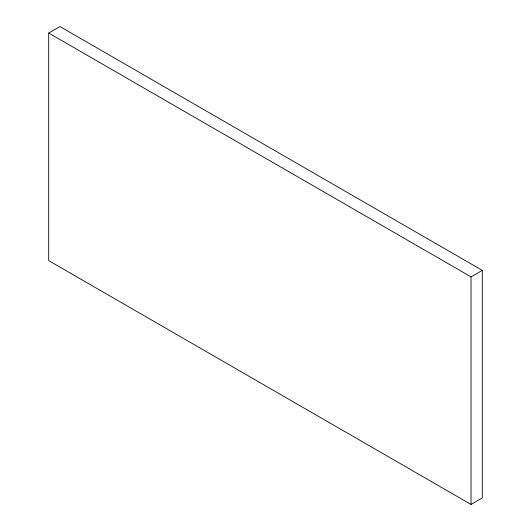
<?xml version="1.0" encoding="UTF-8"?>
<svg xmlns="http://www.w3.org/2000/svg" width="531" height="531" viewBox="0 0 531 531"><rect width="100%" height="100%" fill="white"/><g stroke="black" fill="none" stroke-linecap="round" stroke-linejoin="round"><path stroke-width="0.8" d="M48.706 33.055L59.97 26.55L482.294 270.372L482.294 497.945L471.03 504.45L48.706 260.628L48.706 33.055L471.03 276.877L482.294 270.372M471.03 276.877L471.03 504.45"/></g></svg>
